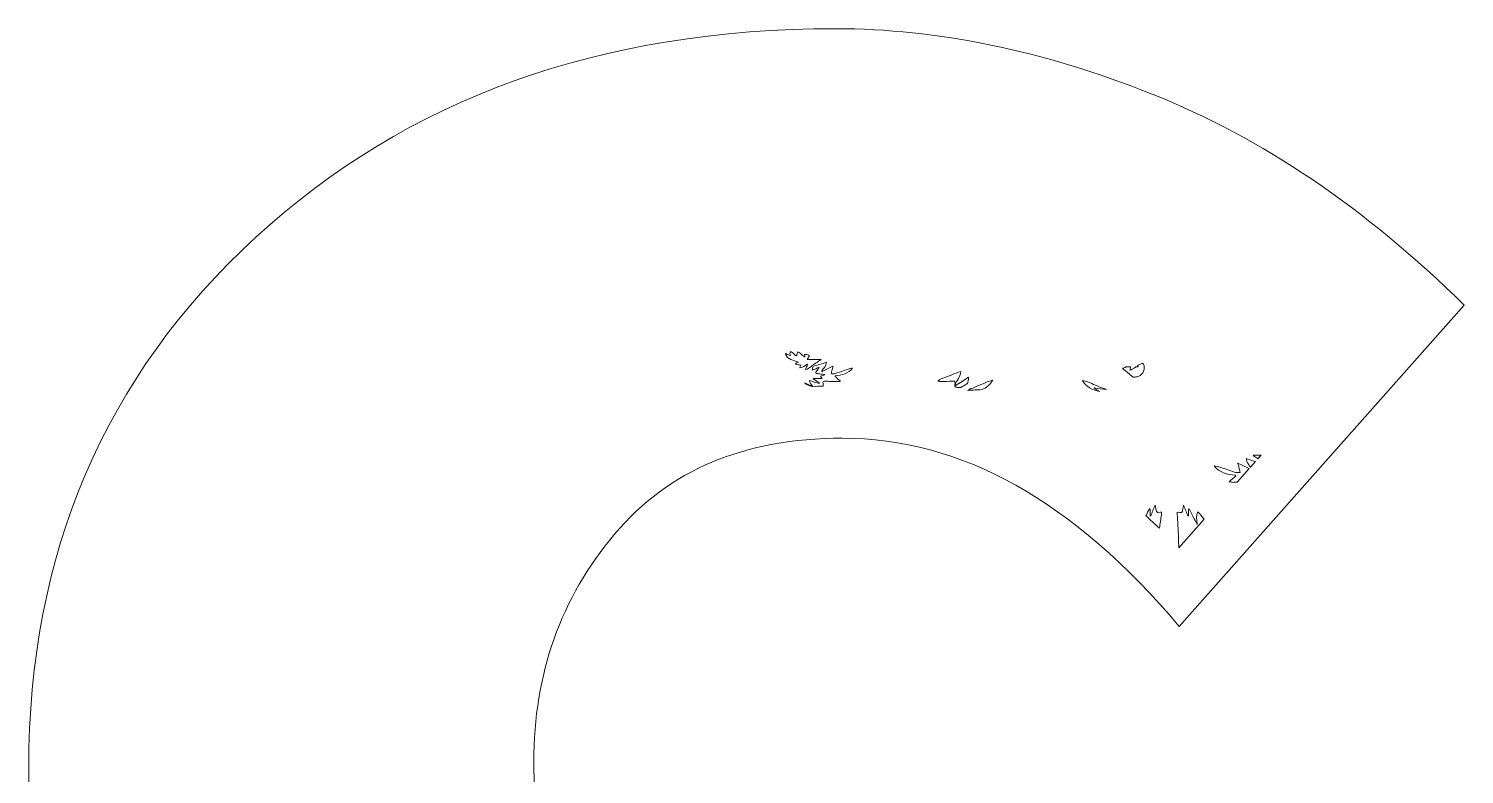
# Model space of a CAD drawing. Header units: millimetres. Extents: x 34 to 236, y -119 to -9.
# Drawn here: x 34.3 to 122.4, y -70.7 to -24.9 of the extents above; entities that cross this region are included whole.
import ezdxf

# ---------------------------------------------------------------- set-up
doc = ezdxf.new("R2010")
doc.units = ezdxf.units.MM
doc.header["$MEASUREMENT"] = 0
doc.layers.add('Layer 2', color=7, linetype='Continuous')

msp = doc.modelspace()

# ---------------------------------------------------------------- linework, layer by layer
at = {"layer": 'Layer 2', "lineweight": 0}
for points, knots in [([(84.255, -89.977), (78.249, -89.977), (73.592, -87.976), (70.285, -83.973), (66.977, -79.97), (65.323, -75.273), (65.323, -69.882), (65.323, -64.492), (66.977, -59.834), (70.285, -55.91), (73.592, -51.986), (78.249, -50.023), (84.255, -50.023), (91.567, -50.023), (98.465, -53.876), (104.95, -61.58), (104.95, -61.58), (122.446, -41.863), (122.446, -41.863), (116.396, -35.901), (110.009, -31.581), (103.285, -28.905), (96.561, -26.228), (90.087, -24.89), (83.863, -24.89), (69.414, -24.89), (57.543, -29.157), (48.252, -37.692), (38.959, -46.228), (34.314, -57.089), (34.314, -70.277), (34.314, -83.8), (38.873, -94.871), (47.991, -103.489), (57.108, -112.108), (68.674, -116.416), (82.688, -116.416), (90.522, -116.416), (97.867, -114.697), (104.722, -111.26), (111.576, -107.822), (117.484, -103.36), (122.446, -97.877), (122.446, -97.877), (104.95, -80.275), (104.95, -80.275), (98.117, -86.744), (91.218, -89.977), (84.255, -89.977)], [0, 0, 0, 0, 1, 1, 1, 2, 2, 2, 3, 3, 3, 4, 4, 4, 5, 5, 5, 6, 6, 6, 7, 7, 7, 8, 8, 8, 9, 9, 9, 10, 10, 10, 11, 11, 11, 12, 12, 12, 13, 13, 13, 14, 14, 14, 15, 15, 15, 16, 16, 16, 16]), ([(81.386, -45.486), (81.384, -45.474), (81.383, -45.463), (81.381, -45.451), (81.44, -45.422), (81.499, -45.394), (81.565, -45.361), (81.404, -45.304), (81.25, -45.257), (81.102, -45.194), (80.948, -45.128), (80.827, -45.023), (80.774, -44.859), (80.779, -44.851), (80.785, -44.843), (80.79, -44.834), (80.88, -44.872), (80.97, -44.91), (81.079, -44.956), (81.061, -44.904), (81.044, -44.875), (81.044, -44.846), (81.044, -44.803), (81.056, -44.76), (81.062, -44.717), (81.101, -44.73), (81.147, -44.733), (81.177, -44.757), (81.235, -44.803), (81.282, -44.865), (81.34, -44.911), (81.373, -44.937), (81.42, -44.946), (81.461, -44.963), (81.47, -44.925), (81.479, -44.887), (81.487, -44.849), (81.488, -44.843), (81.485, -44.836), (81.487, -44.831), (81.499, -44.797), (81.511, -44.764), (81.522, -44.73), (81.553, -44.741), (81.59, -44.746), (81.614, -44.765), (81.686, -44.821), (81.751, -44.884), (81.821, -44.941), (81.86, -44.973), (81.903, -45), (81.944, -45.029), (81.952, -45.023), (81.959, -45.017), (81.967, -45.011), (81.957, -44.964), (81.946, -44.915), (81.935, -44.865), (81.988, -44.874), (82.041, -44.881), (82.093, -44.892), (82.253, -44.926), (82.27, -44.971), (82.17, -45.095), (82.151, -45.12), (82.134, -45.147), (82.102, -45.192), (82.102, -45.192), (82.968, -45.192), (82.968, -45.192), (82.748, -45.339), (82.562, -45.464), (82.376, -45.588), (82.379, -45.595), (82.382, -45.601), (82.385, -45.607), (82.257, -45.688), (82.15, -45.787), (81.996, -45.817), (82.044, -45.7), (82.085, -45.598), (82.127, -45.496), (82.119, -45.491), (82.111, -45.486), (82.103, -45.481), (81.966, -45.58), (81.843, -45.707), (81.644, -45.701), (81.668, -45.643), (81.687, -45.595), (81.707, -45.543), (81.595, -45.523), (81.49, -45.504), (81.386, -45.486)], [0, 0, 0, 0, 1, 1, 1, 2, 2, 2, 3, 3, 3, 4, 4, 4, 5, 5, 5, 6, 6, 6, 7, 7, 7, 8, 8, 8, 9, 9, 9, 10, 10, 10, 11, 11, 11, 12, 12, 12, 13, 13, 13, 14, 14, 14, 15, 15, 15, 16, 16, 16, 17, 17, 17, 18, 18, 18, 19, 19, 19, 20, 20, 20, 21, 21, 21, 22, 22, 22, 23, 23, 23, 24, 24, 24, 25, 25, 25, 26, 26, 26, 27, 27, 27, 28, 28, 28, 29, 29, 29, 30, 30, 30, 31, 31, 31, 31]), ([(83.833, -46.199), (83.832, -46.214), (83.831, -46.229), (83.83, -46.244), (83.923, -46.326), (84.016, -46.409), (84.145, -46.523), (84.051, -46.538), (83.997, -46.554), (83.943, -46.553), (83.786, -46.551), (83.63, -46.541), (83.473, -46.536), (83.374, -46.532), (83.274, -46.526), (83.174, -46.531), (83.099, -46.536), (83.051, -46.569), (83.08, -46.664), (83.101, -46.732), (83.101, -46.783), (83.087, -46.824), (82.871, -46.832), (82.659, -46.847), (82.445, -46.861), (82.444, -46.86), (82.442, -46.86), (82.44, -46.86), (82.285, -46.818), (82.137, -46.753), (81.986, -46.694), (81.979, -46.675), (81.972, -46.654), (81.964, -46.629), (82.13, -46.71), (82.275, -46.78), (82.419, -46.85), (82.424, -46.842), (82.43, -46.833), (82.435, -46.824), (82.367, -46.719), (82.251, -46.638), (82.246, -46.485), (82.448, -46.546), (82.64, -46.604), (82.832, -46.661), (82.837, -46.65), (82.841, -46.638), (82.845, -46.627), (82.723, -46.546), (82.6, -46.465), (82.478, -46.384), (82.48, -46.378), (82.482, -46.373), (82.484, -46.367), (82.484, -46.367), (83.026, -46.367), (83.026, -46.367), (83.008, -46.341), (83.001, -46.328), (82.991, -46.316), (82.914, -46.219), (82.924, -46.194), (83.047, -46.171), (83.097, -46.161), (83.147, -46.152), (83.196, -46.143), (83.196, -46.135), (83.195, -46.127), (83.195, -46.12), (83.153, -46.112), (83.111, -46.103), (83.069, -46.099), (82.951, -46.085), (82.833, -46.078), (82.715, -46.06), (82.617, -46.045), (82.605, -46.009), (82.663, -45.929), (82.692, -45.889), (82.726, -45.851), (82.754, -45.81), (82.787, -45.761), (82.815, -45.71), (82.846, -45.659), (82.694, -45.711), (82.583, -45.833), (82.405, -45.841), (82.428, -45.764), (82.45, -45.694), (82.473, -45.618), (82.741, -45.535), (83.009, -45.453), (83.29, -45.366), (83.28, -45.604), (83.099, -45.725), (83.002, -45.89), (83.01, -45.902), (83.017, -45.914), (83.025, -45.926), (83.246, -45.819), (83.466, -45.711), (83.686, -45.604), (83.681, -45.71), (83.642, -45.794), (83.618, -45.882), (83.601, -45.942), (83.605, -46.008), (83.599, -46.071), (83.663, -46.07), (83.731, -46.084), (83.79, -46.065), (84.066, -45.978), (84.338, -45.879), (84.614, -45.789), (84.706, -45.759), (84.802, -45.742), (84.896, -45.719), (84.628, -46.072), (84.24, -46.156), (83.833, -46.199)], [0, 0, 0, 0, 1, 1, 1, 2, 2, 2, 3, 3, 3, 4, 4, 4, 5, 5, 5, 6, 6, 6, 7, 7, 7, 8, 8, 8, 9, 9, 9, 10, 10, 10, 11, 11, 11, 12, 12, 12, 13, 13, 13, 14, 14, 14, 15, 15, 15, 16, 16, 16, 17, 17, 17, 18, 18, 18, 19, 19, 19, 20, 20, 20, 21, 21, 21, 22, 22, 22, 23, 23, 23, 24, 24, 24, 25, 25, 25, 26, 26, 26, 27, 27, 27, 28, 28, 28, 29, 29, 29, 30, 30, 30, 31, 31, 31, 32, 32, 32, 33, 33, 33, 34, 34, 34, 35, 35, 35, 36, 36, 36, 37, 37, 37, 38, 38, 38, 39, 39, 39, 40, 40, 40, 40]), ([(102.346, -46.255), (102.274, -46.27), (102.2, -46.278), (102.127, -46.286), (102.114, -46.282), (102.101, -46.279), (102.089, -46.275), (102.09, -46.27), (102.092, -46.264), (102.094, -46.258), (101.883, -46.084), (101.673, -45.91), (101.463, -45.735), (101.538, -45.717), (101.607, -45.689), (101.669, -45.651), (101.669, -45.651), (101.963, -45.651), (101.963, -45.651), (101.948, -45.715), (101.932, -45.78), (101.913, -45.856), (102.021, -45.804), (102.085, -45.781), (102.14, -45.745), (102.187, -45.715), (102.232, -45.683), (102.278, -45.651), (102.278, -45.651), (102.431, -45.651), (102.431, -45.651), (102.413, -45.619), (102.401, -45.595), (102.391, -45.576), (102.443, -45.54), (102.494, -45.505), (102.547, -45.473), (102.692, -45.385), (102.762, -45.421), (102.789, -45.583), (102.842, -45.901), (102.66, -46.191), (102.346, -46.255)], [0, 0, 0, 0, 1, 1, 1, 2, 2, 2, 3, 3, 3, 4, 4, 4, 5, 5, 5, 6, 6, 6, 7, 7, 7, 8, 8, 8, 9, 9, 9, 10, 10, 10, 11, 11, 11, 12, 12, 12, 13, 13, 13, 14, 14, 14, 14]), ([(91.885, -46.702), (91.774, -46.778), (91.657, -46.844), (91.537, -46.906), (91.463, -46.909), (91.39, -46.91), (91.317, -46.907), (91.232, -46.903), (91.141, -46.848), (91.172, -46.724), (91.215, -46.55), (91.196, -46.521), (91.013, -46.525), (90.79, -46.531), (90.567, -46.547), (90.343, -46.553), (90.287, -46.555), (90.229, -46.537), (90.136, -46.522), (90.173, -46.489), (90.205, -46.46), (90.238, -46.431), (90.305, -46.401), (90.372, -46.369), (90.438, -46.336), (90.439, -46.338), (90.44, -46.34), (90.44, -46.342), (90.797, -46.205), (91.154, -46.067), (91.529, -45.923), (91.517, -46.287), (91.296, -46.473), (91.176, -46.727), (91.176, -46.727), (91.205, -46.782), (91.205, -46.782), (91.475, -46.617), (91.746, -46.452), (92.016, -46.287), (92.01, -46.437), (91.97, -46.557), (91.94, -46.681), (91.921, -46.685), (91.902, -46.69), (91.885, -46.702)], [0, 0, 0, 0, 1, 1, 1, 2, 2, 2, 3, 3, 3, 4, 4, 4, 5, 5, 5, 6, 6, 6, 7, 7, 7, 8, 8, 8, 9, 9, 9, 10, 10, 10, 11, 11, 11, 12, 12, 12, 13, 13, 13, 14, 14, 14, 15, 15, 15, 15]), ([(92.838, -47.044), (92.548, -47.05), (92.258, -47.068), (91.969, -47.091), (92.008, -47.067), (92.048, -47.047), (92.085, -47.022), (92.092, -47.017), (92.097, -47.01), (92.103, -47.004), (92.116, -47.002), (92.13, -47.001), (92.143, -46.996), (92.481, -46.861), (92.816, -46.71), (93.154, -46.572), (93.267, -46.526), (93.385, -46.499), (93.5, -46.464), (93.318, -46.765), (93.09, -46.938), (92.838, -47.044)], [0, 0, 0, 0, 1, 1, 1, 2, 2, 2, 3, 3, 3, 4, 4, 4, 5, 5, 5, 6, 6, 6, 7, 7, 7, 7]), ([(100.069, -47.152), (100.064, -47.154), (100.058, -47.156), (100.053, -47.158), (99.647, -47.082), (99.275, -46.915), (98.998, -46.489), (99.122, -46.499), (99.242, -46.527), (99.356, -46.575), (99.655, -46.698), (99.949, -46.839), (100.25, -46.954), (100.3, -46.974), (100.354, -46.98), (100.408, -46.985), (100.432, -47.002), (100.456, -47.019), (100.481, -47.036), (100.225, -47.004), (99.97, -46.972), (99.714, -46.94), (99.821, -47.035), (99.945, -47.095), (100.069, -47.152)], [0, 0, 0, 0, 1, 1, 1, 2, 2, 2, 3, 3, 3, 4, 4, 4, 5, 5, 5, 6, 6, 6, 7, 7, 7, 8, 8, 8, 8]), ([(109.778, -51.281), (109.682, -51.218), (109.587, -51.155), (109.492, -51.092), (109.496, -51.082), (109.5, -51.072), (109.504, -51.061), (109.504, -51.061), (109.972, -51.061), (109.972, -51.061), (109.972, -51.061), (109.778, -51.281), (109.778, -51.281)], [0, 0, 0, 0, 1, 1, 1, 2, 2, 2, 3, 3, 3, 4, 4, 4, 4]), ([(108.497, -52.725), (108.42, -52.728), (108.344, -52.732), (108.267, -52.734), (108.198, -52.736), (108.127, -52.714), (108.013, -52.696), (108.165, -52.56), (108.281, -52.455), (108.397, -52.35), (108.395, -52.332), (108.393, -52.313), (108.391, -52.295), (107.888, -52.252), (107.417, -52.141), (107.082, -51.73), (107.207, -51.738), (107.326, -51.761), (107.441, -51.799), (107.739, -51.898), (108.034, -52.01), (108.335, -52.102), (108.444, -52.136), (108.567, -52.127), (108.683, -52.138), (108.661, -52.028), (108.642, -51.916), (108.615, -51.807), (108.597, -51.733), (108.569, -51.66), (108.533, -51.55), (108.788, -51.674), (109.013, -51.784), (109.236, -51.892), (109.236, -51.892), (108.497, -52.725), (108.497, -52.725)], [0, 0, 0, 0, 1, 1, 1, 2, 2, 2, 3, 3, 3, 4, 4, 4, 5, 5, 5, 6, 6, 6, 7, 7, 7, 8, 8, 8, 9, 9, 9, 10, 10, 10, 11, 11, 11, 12, 12, 12, 12]), ([(109.322, -51.794), (109.202, -51.648), (109.068, -51.506), (109.06, -51.28), (109.253, -51.339), (109.441, -51.395), (109.627, -51.451), (109.627, -51.451), (109.322, -51.794), (109.322, -51.794)], [0, 0, 0, 0, 1, 1, 1, 2, 2, 2, 3, 3, 3, 3]), ([(103.857, -54.739), (103.817, -55.004), (103.768, -55.268), (103.731, -55.533), (103.729, -55.541), (103.729, -55.547), (103.728, -55.555), (103.451, -55.29), (103.172, -55.039), (102.893, -54.786), (102.966, -54.644), (103.039, -54.502), (103.112, -54.361), (103.131, -54.367), (103.15, -54.374), (103.169, -54.381), (103.169, -54.381), (103.169, -54.788), (103.169, -54.788), (103.178, -54.79), (103.187, -54.792), (103.196, -54.795), (103.279, -54.592), (103.362, -54.389), (103.462, -54.143), (103.496, -54.299), (103.507, -54.41), (103.544, -54.512), (103.605, -54.682), (103.743, -54.546), (103.859, -54.567), (103.859, -54.628), (103.866, -54.685), (103.857, -54.739)], [0, 0, 0, 0, 1, 1, 1, 2, 2, 2, 3, 3, 3, 4, 4, 4, 5, 5, 5, 6, 6, 6, 7, 7, 7, 8, 8, 8, 9, 9, 9, 10, 10, 10, 11, 11, 11, 11]), ([(104.928, -56.746), (104.923, -56.726), (104.82, -54.617), (104.824, -54.554), (105.106, -54.625), (105.125, -54.611), (105.17, -54.336), (105.179, -54.285), (105.192, -54.235), (105.212, -54.143), (105.314, -54.394), (105.396, -54.596), (105.478, -54.799), (105.488, -54.796), (105.497, -54.793), (105.507, -54.789), (105.507, -54.789), (105.507, -54.379), (105.507, -54.379), (105.525, -54.373), (105.543, -54.367), (105.561, -54.361), (105.727, -54.682), (105.892, -55.004), (106.057, -55.325), (106.036, -55.07), (105.952, -54.824), (106.087, -54.535), (106.222, -54.696), (106.35, -54.85), (106.476, -55.001), (106.476, -55.001), (104.928, -56.746), (104.928, -56.746)], [0, 0, 0, 0, 1, 1, 1, 2, 2, 2, 3, 3, 3, 4, 4, 4, 5, 5, 5, 6, 6, 6, 7, 7, 7, 8, 8, 8, 9, 9, 9, 10, 10, 10, 11, 11, 11, 11])]:
    msp.add_open_spline(points, degree=3, knots=knots, dxfattribs=at)

doc.saveas('drawing.dxf')
